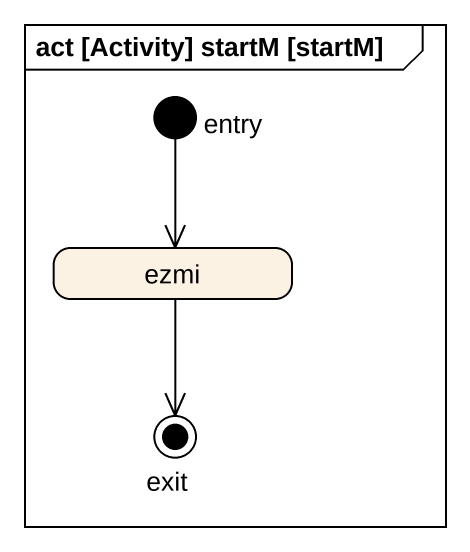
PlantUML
@startuml
mainframe act [Activity] startM [startM]
hide empty description
state entry <<start>>
state ezmi
state exit <<end>>
entry --> ezmi
ezmi --> exit
@enduml
